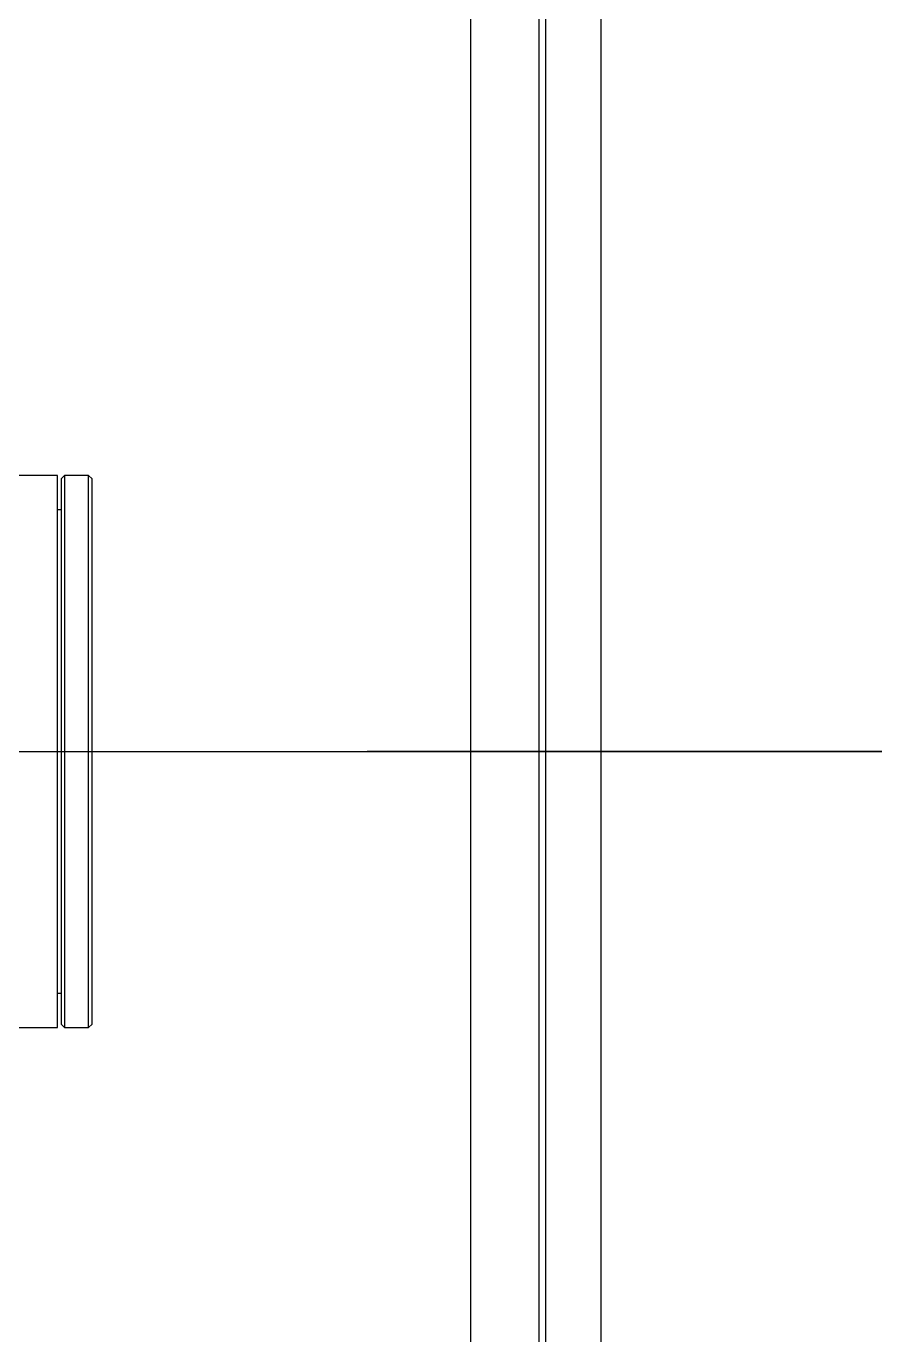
# Model space of a CAD drawing. Header units: millimetres. Extents: x 10462777 to 22643323, y 453826 to 1389191.
# Drawn here: x 11308526.9 to 11308776.7, y 583262.6 to 583648 of the extents above; entities that cross this region are included whole.
import ezdxf

# ---------------------------------------------------------------- set-up
doc = ezdxf.new("R2010")
doc.units = ezdxf.units.MM
doc.header["$LTSCALE"] = 200
doc.header["$MEASUREMENT"] = 0
doc.linetypes.add('CENTER2', pattern=[1.125, 0.75, -0.125, 0.125, -0.125])
doc.linetypes.add('PHANTOM', pattern=[2.5, 1.25, -0.25, 0.25, -0.25, 0.25, -0.25])
doc.layers.get('0').update_dxf_attribs({"linetype": 'CONTINUOUS'})
for name, color, linetype in [('$DDT_AUDIT_GENERATED_(276)', 7, 'CONTINUOUS'), ('2', 2, 'CONTINUOUS'), ('DV1_DEFAULT', 7, 'CONTINUOUS')]:
    doc.layers.add(name, color=color, linetype=linetype)
doc.layers.add('LAYOUT', color=8, linetype='CONTINUOUS', lineweight=25)

# ---------------------------------------------------------------- blocks, each defined once
blk = doc.blocks.new('r710ic')
at = {"layer": 'LAYOUT', "color": 3}
blk.add_circle((272041.37, 104232.63), 2050.12, dxfattribs=at)
blk = doc.blocks.new('A$C7DA30AB0')
at = {"layer": '$DDT_AUDIT_GENERATED_(276)', "color": 7, "linetype": 'Continuous', "ltscale": 25.4}
for p, q in [((4851.74, 3107.27, 0), (4822.78, 3107.27, 0)), ((4851.74, 2944.71, 0), (4851.74, 3107.27, 0)), ((4853.77, 3107.27, 0), (4852.76, 3106.25, 0)), ((4852.76, 3106.25, 0), (4852.76, 2945.72, 0)), ((4853.77, 3107.27, 0), (4853.77, 2944.71, 0)), ((4860.88, 3107.27, 0), (4853.77, 3107.27, 0)), ((4860.88, 2944.71, 0), (4860.88, 3107.27, 0)), ((4861.9, 3106.25, 0), (4860.88, 3107.27, 0)), ((4861.9, 2945.72, 0), (4861.9, 3106.25, 0)), ((4852.76, 3097.11, 0), (4851.74, 3097.11, 0)), ((4851.74, 2954.87, 0), (4852.76, 2954.87, 0)), ((4822.78, 2944.71, 0), (4851.74, 2944.71, 0)), ((4852.76, 2945.72, 0), (4853.77, 2944.71, 0)), ((4853.77, 2944.71, 0), (4860.88, 2944.71, 0)), ((4860.88, 2944.71, 0), (4861.9, 2945.72, 0))]:
    blk.add_line(p, q, dxfattribs=at)
at = {"layer": 'DV1_DEFAULT', "color": 1, "linetype": 'CENTER2', "ltscale": 7}
for p, q in [((5992.89, 3025.99, 0), (0, 3025.99, 0)), ((59.09, 3025.99, 0), (6051.98, 3025.99, 0))]:
    blk.add_line(p, q, dxfattribs=at)
at = {"layer": 'LAYOUT', "color": 6, "linetype": 'PHANTOM'}
blk.add_circle((3030.45, 3025.99, 0), 2693.02, dxfattribs=at)

msp = doc.modelspace()

# ---------------------------------------------------------------- linework, layer by layer
at = {"layer": '2', "color": 252, "linetype": 'Continuous'}
for p, q in [((11308657.81339, 583034.4125, 0), (11308657.81339, 584034.42828, 0)), ((11308677.86618, 583780.27655, 0), (11308677.86618, 583034.39096, 0)), ((11308679.8662, 583034.40799, 0), (11308679.8662, 583780.30062, 0)), ((11308696.11644, 583780.31268, 0), (11308696.11644, 583034.43591, 0))]:
    msp.add_line(p, q, dxfattribs=at)

# ---------------------------------------------------------------- block references
at = {"ltscale": 10}
msp.add_blockref('A$C7DA30AB0', (11303684.4077, 580408.4363, 0), dxfattribs=at)
at = {"layer": 'LAYOUT', "color": 2, "rotation": 270}
msp.add_blockref('r710ic', (11204875.24796, 856316.46559, 0), dxfattribs=at)

doc.saveas('drawing.dxf')
